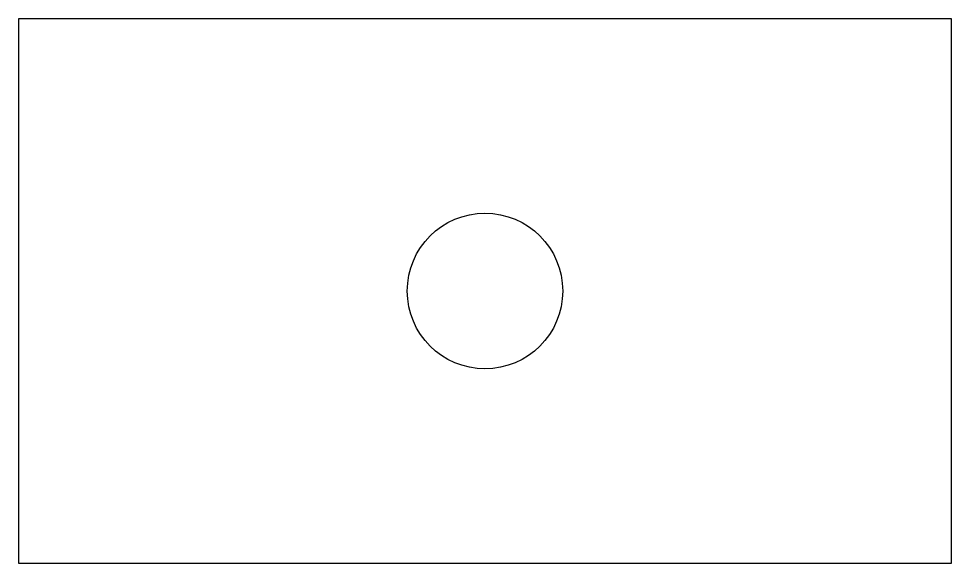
# Model space of a CAD drawing. Header units: millimetres. Extents: x 0 to 60, y 0 to 35.
import ezdxf

# ---------------------------------------------------------------- set-up
doc = ezdxf.new("R2010")
doc.units = ezdxf.units.MM

msp = doc.modelspace()

# ---------------------------------------------------------------- linework, layer by layer
msp.add_lwpolyline([(0, 0), (60, 0), (60, 35), (0, 35)], close=True)
msp.add_circle((30, 17.5), 5)

doc.saveas('drawing.dxf')
